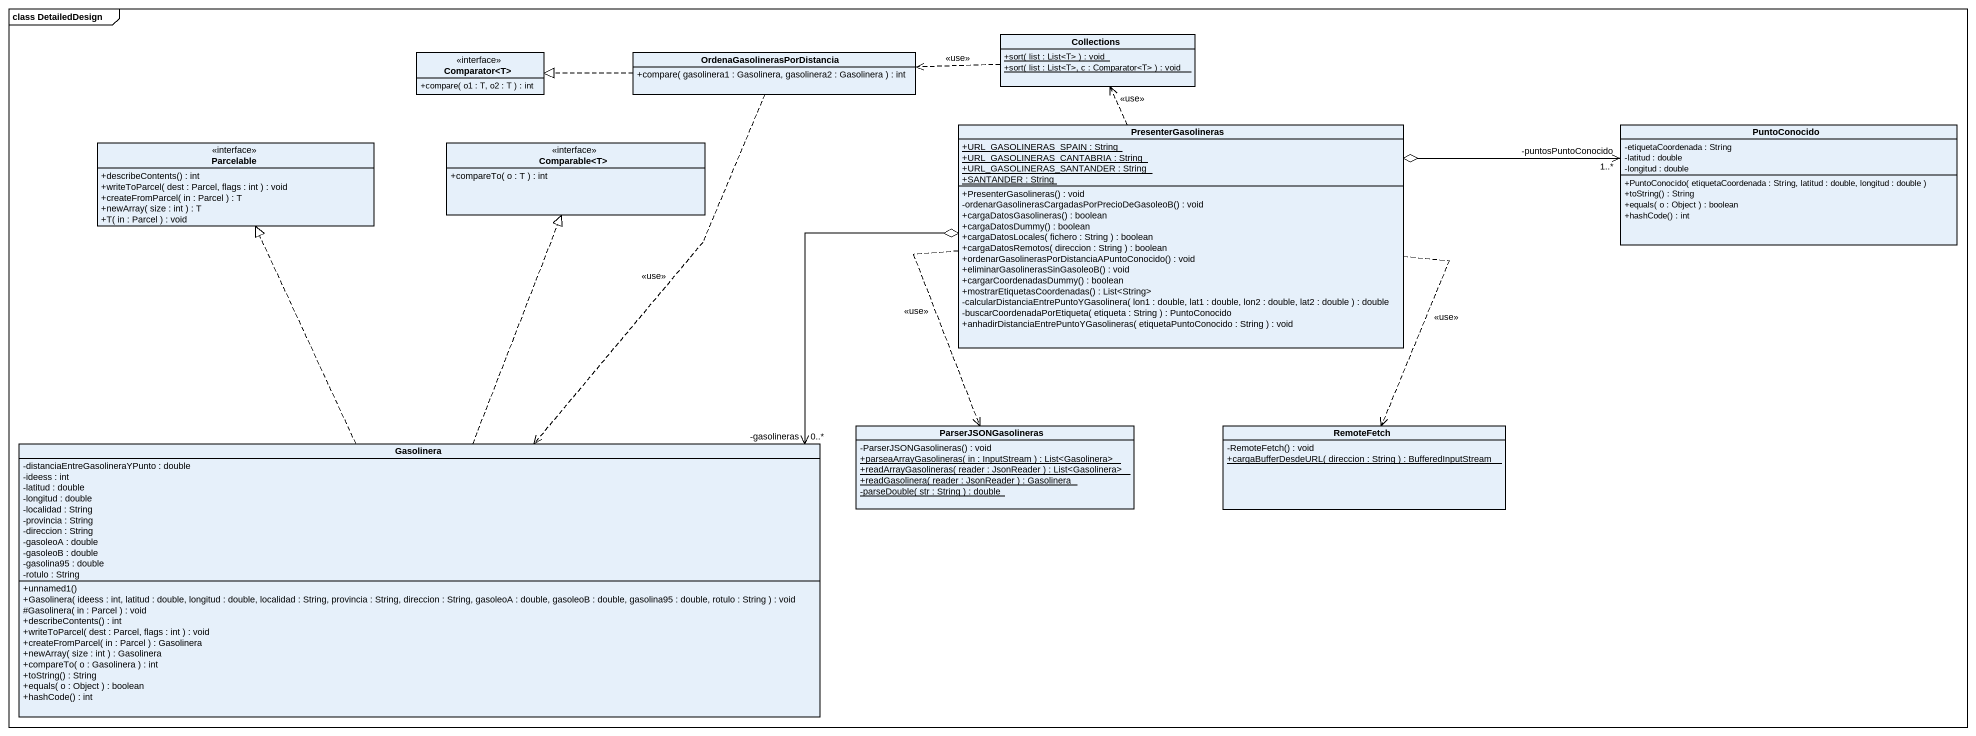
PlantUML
@startuml
mainframe class DetailedDesign
hide circle
hide empty members
skinparam classAttributeIconSize 0
interface "Comparator<T>" as Comparator_T {
  +compare( o1 : T, o2 : T ) : int
}
class "OrdenaGasolinerasPorDistancia" as OrdenaGasolinerasPorDistanci {
  +compare( gasolinera1 : Gasolinera, gasolinera2 : Gasolinera ) : int
}
class "Collections" as Collections_ {
  {static} +sort( list : List<T> ) : void
  {static} +sort( list : List<T>, c : Comparator<T> ) : void
}
class PresenterGasolineras {
  {static} +URL_GASOLINERAS_SPAIN : String
  {static} +URL_GASOLINERAS_CANTABRIA : String
  {static} +URL_GASOLINERAS_SANTANDER : String
  {static} +SANTANDER : String
  +PresenterGasolineras() : void
  -ordenarGasolinerasCargadasPorPrecioDeGasoleoB() : void
  +cargaDatosGasolineras() : boolean
  +cargaDatosDummy() : boolean
  +cargaDatosLocales( fichero : String ) : boolean
  +cargaDatosRemotos( direccion : String ) : boolean
  +ordenarGasolinerasPorDistanciaAPuntoConocido() : void
  +eliminarGasolinerasSinGasoleoB() : void
  +cargarCoordenadasDummy() : boolean
  +mostrarEtiquetasCoordenadas() : List<String>
  -calcularDistanciaEntrePuntoYGasolinera( lon1 : double, lat1 : double, lon2 : double, lat2 : double ) : double
  -buscarCoordenadaPorEtiqueta( etiqueta : String ) : PuntoConocido
  +anhadirDistanciaEntrePuntoYGasolineras( etiquetaPuntoConocido : String ) : void
}
class PuntoConocido {
  -etiquetaCoordenada : String
  -latitud : double
  -longitud : double
  +PuntoConocido( etiquetaCoordenada : String, latitud : double, longitud : double )
  +toString() : String
  +equals( o : Object ) : boolean
  +hashCode() : int
}
interface Parcelable {
  +describeContents() : int
  +writeToParcel( dest : Parcel, flags : int ) : void
  +createFromParcel( in : Parcel ) : T
  +newArray( size : int ) : T
  +T( in : Parcel ) : void
}
interface "Comparable<T>" as Comparable_T {
  +compareTo( o : T ) : int
}
class Gasolinera {
  -distanciaEntreGasolineraYPunto : double
  -ideess : int
  -latitud : double
  -longitud : double
  -localidad : String
  -provincia : String
  -direccion : String
  -gasoleoA : double
  -gasoleoB : double
  -gasolina95 : double
  -rotulo : String
  +unnamed1()
  +Gasolinera( ideess : int, latitud : double, longitud : double, localidad : String, provincia : String, direccion : String, gasoleoA : double, gasoleoB : double, gasolina95 : double, rotulo : String ) : void
  #Gasolinera( in : Parcel ) : void
  +describeContents() : int
  +writeToParcel( dest : Parcel, flags : int ) : void
  +createFromParcel( in : Parcel ) : Gasolinera
  +newArray( size : int ) : Gasolinera
  +compareTo( o : Gasolinera ) : int
  +toString() : String
  +equals( o : Object ) : boolean
  +hashCode() : int
}
class ParserJSONGasolineras {
  -ParserJSONGasolineras() : void
  {static} +parseaArrayGasolineras( in : InputStream ) : List<Gasolinera>
  {static} +readArrayGasolineras( reader : JsonReader ) : List<Gasolinera>
  {static} +readGasolinera( reader : JsonReader ) : Gasolinera
  {static} -parseDouble( str : String ) : double
}
class RemoteFetch {
  -RemoteFetch() : void
  {static} +cargaBufferDesdeURL( direccion : String ) : BufferedInputStream
}
OrdenaGasolinerasPorDistanci .left.|> Comparator_T
OrdenaGasolinerasPorDistanci ..> Gasolinera : <<use>>
Collections_ .left.> OrdenaGasolinerasPorDistanci : <<use>>
PresenterGasolineras .up.> Collections_ : <<use>>
PresenterGasolineras o-right-> "-puntosPuntoConocido\n1..*" PuntoConocido
PresenterGasolineras o-left-> "-gasolineras\n0..*" Gasolinera
PresenterGasolineras ..> ParserJSONGasolineras : <<use>>
PresenterGasolineras ..> RemoteFetch : <<use>>
Gasolinera .up.|> Parcelable
Gasolinera .up.|> Comparable_T
@enduml
